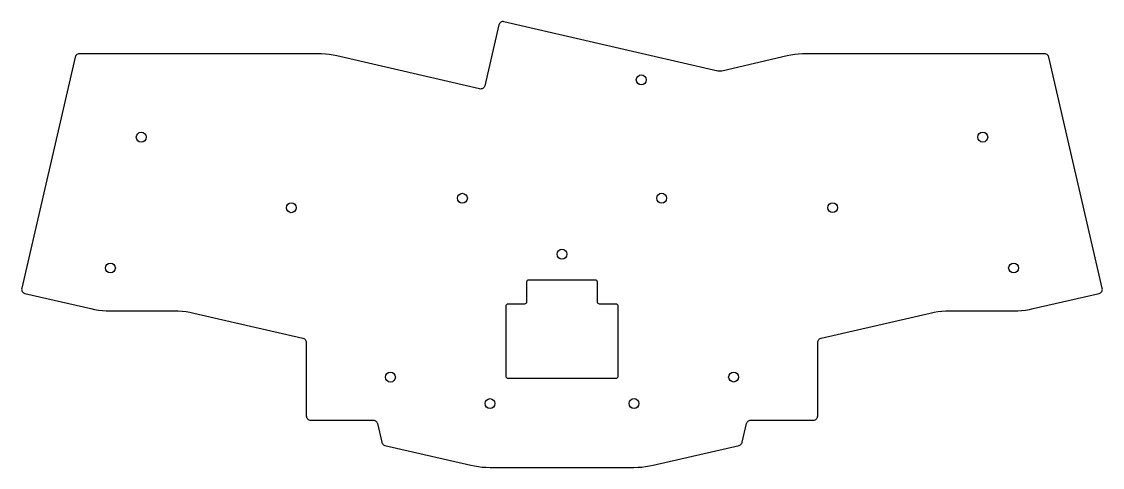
# Model space of a CAD drawing. Header units: millimetres. Extents: x -133 to 118, y 20 to 123.
import ezdxf

# ---------------------------------------------------------------- set-up
doc = ezdxf.new("R2010")
doc.units = ezdxf.units.MM
doc.layers.get('0').update_dxf_attribs({"linetype": 'CONTINUOUS'})

msp = doc.modelspace()

# ---------------------------------------------------------------- linework, layer by layer
msp.add_lwpolyline([(-21.587264, 123.403304), (-21.776507, 123.352153), (-21.952135, 123.265066), (-22.107399, 123.145389), (-22.236331, 122.997721), (-22.333978, 122.827737), (-22.396586, 122.641969), (-25.660626, 108.50386), (-25.723234, 108.318092), (-25.820881, 108.148108), (-25.949813, 108.00044), (-26.105077, 107.880763), (-26.280705, 107.793676), (-26.469948, 107.742525), (-26.665534, 107.729277), (-26.859947, 107.754441), (-60.03442, 115.413372), (-60.923058, 115.5974), (-61.81913, 115.740928), (-62.720789, 115.843659), (-63.626181, 115.905382), (-64.533442, 115.92597), (-119.958628, 115.92597), (-120.149437, 115.907597), (-120.333234, 115.853154), (-120.503266, 115.764641), (-120.653285, 115.64531), (-120.777779, 115.499547), (-120.872172, 115.332707), (-120.932998, 115.150922), (-133.351323, 61.361247), (-133.376487, 61.166834), (-133.363239, 60.971248), (-133.312089, 60.782004), (-133.225001, 60.606376), (-133.105324, 60.451112), (-132.957656, 60.322179), (-132.787671, 60.224533), (-132.601904, 60.161926), (-117.283551, 56.625405), (-116.394913, 56.441377), (-115.498841, 56.297849), (-114.597182, 56.195118), (-113.69179, 56.133395), (-112.78453, 56.112807), (-97.842176, 56.112807), (-96.934916, 56.092218), (-96.029524, 56.030495), (-95.127865, 55.927764), (-94.231793, 55.784236), (-93.343155, 55.600208), (-67.943291, 49.736187), (-67.761505, 49.675363), (-67.594665, 49.58097), (-67.448901, 49.456476), (-67.329571, 49.306457), (-67.241057, 49.136424), (-67.186614, 48.952626), (-67.168242, 48.761817), (-67.168242, 31.672636), (-67.149027, 31.477546), (-67.092122, 31.289952), (-66.999712, 31.117066), (-66.875349, 30.965529), (-66.723812, 30.841166), (-66.550926, 30.748756), (-66.363332, 30.691851), (-66.168242, 30.672636), (-51.606162, 30.672636), (-51.415353, 30.654264), (-51.231555, 30.59982), (-51.061523, 30.511307), (-50.911503, 30.391976), (-50.78701, 30.246213), (-50.692616, 30.079373), (-50.631792, 29.897587), (-49.630049, 25.558562), (-49.571575, 25.382098), (-49.48145, 25.219506), (-49.362786, 25.076406), (-49.219686, 24.957742), (-49.057094, 24.867617), (-48.88063, 24.809143), (-28.922691, 20.20149), (-28.034053, 20.017462), (-27.137981, 19.873934), (-26.236322, 19.771203), (-25.33093, 19.70948), (-24.42367, 19.688891), (9.018904, 19.688891), (9.926164, 19.709483), (10.831555, 19.771208), (11.733215, 19.873939), (12.629286, 20.017465), (13.517925, 20.20149), (33.475864, 24.809143), (33.652253, 24.867758), (33.814787, 24.957926), (33.957852, 25.076583), (34.07652, 25.21964), (34.166699, 25.382167), (34.225283, 25.558562), (35.227026, 29.897587), (35.287773, 30.079405), (35.382167, 30.246259), (35.50667, 30.392031), (35.656704, 30.511363), (35.826755, 30.599868), (36.010572, 30.654292), (36.201396, 30.672636), (50.763476, 30.672636), (50.958463, 30.692148), (51.145931, 30.749187), (51.318702, 30.841643), (51.470159, 30.965975), (51.594503, 31.117423), (51.686971, 31.290186), (51.744024, 31.47765), (51.763476, 31.672636), (51.763476, 48.761817), (51.781843, 48.952625), (51.836292, 49.136421), (51.924808, 49.306451), (52.04414, 49.456469), (52.189903, 49.580963), (52.356741, 49.675358), (52.538525, 49.736187), (77.93839, 55.600208), (78.827028, 55.784236), (79.7231, 55.927763), (80.624759, 56.030495), (81.530151, 56.092218), (82.437411, 56.112807), (97.379764, 56.112807), (98.287024, 56.133387), (99.192416, 56.195112), (100.094076, 56.297846), (100.990147, 56.441375), (101.878785, 56.625405), (117.197138, 60.161926), (117.382911, 60.224523), (117.552898, 60.322169), (117.700569, 60.451102), (117.820247, 60.606368), (117.907334, 60.781999), (117.958482, 60.971245), (117.971726, 61.166834), (117.946557, 61.361247), (105.528232, 115.150922), (105.467369, 115.332694), (105.372981, 115.499531), (105.248494, 115.645293), (105.098481, 115.764625), (104.928456, 115.853142), (104.744665, 115.907591), (104.553862, 115.92597), (49.128676, 115.92597), (48.221416, 115.905387), (47.316024, 115.843666), (46.414363, 115.740935), (45.518292, 115.597405), (44.629654, 115.413372), (29.44439, 111.907577), (29.145606, 111.862034), (28.84337, 111.862034), (28.544586, 111.907577), (-21.197265, 123.391388), (-21.391678, 123.416552)], close=True)
msp.add_lwpolyline([(0.447617, 58.269137, 0.4142135624), (0.947617, 57.769137), (4.797617, 57.769137, -0.4142135624), (5.297617, 57.269137), (5.297617, 40.869137, -0.4142135624), (4.797617, 40.369137), (-20.202383, 40.369137, -0.4142135624), (-20.702383, 40.869137), (-20.702383, 57.269137, -0.4142135624), (-20.202383, 57.769137), (-16.352383, 57.769137, 0.4142135624), (-15.852383, 58.269137), (-15.852383, 62.869137, -0.4142135624), (-15.352383, 63.369137), (-0.052383, 63.369137, -0.4142135624), (0.447617, 62.869137)], format="xyb", close=True)
for centre in [(10.733914, 109.86605), (-105.556086, 96.52605), (90.153914, 96.53605), (-30.866086, 82.31605), (15.463914, 82.32605), (-70.656086, 80.10605), (55.253914, 80.11605), (-7.702383, 69.29605), (-112.726086, 66.08605), (97.323914, 66.09605), (-47.606086, 40.69605), (32.203914, 40.70605), (-24.446086, 34.53605), (9.043914, 34.54605)]:
    msp.add_circle(centre, 1.15)

doc.saveas('drawing.dxf')
